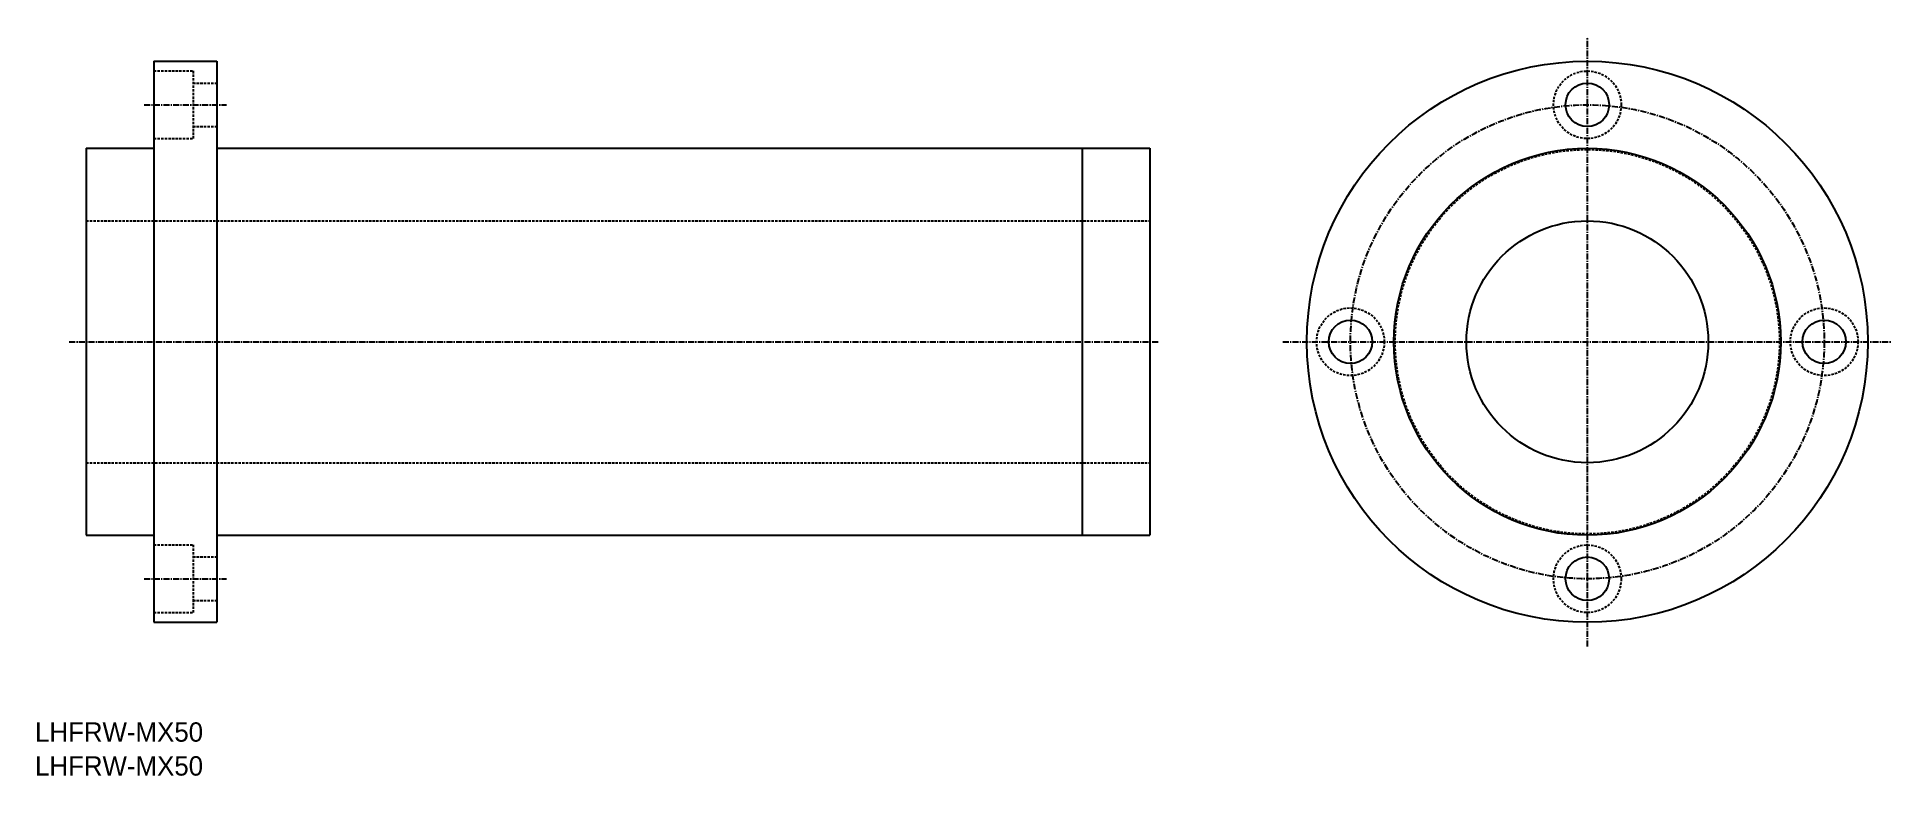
# Model space of a CAD drawing. Extents: x 350 to 734, y -279 to -126.
import ezdxf

# ---------------------------------------------------------------- set-up
doc = ezdxf.new("R2010")
doc.units = 0
doc.linetypes.add('CENTER', pattern=[2, 1.25, -0.25, 0.25, -0.25])
doc.linetypes.add('DASHED', pattern=[0.75, 0.5, -0.25])
doc.layers.get('0').update_dxf_attribs({"linetype": 'CONTINUOUS'})
doc.layers.add('CENTER', color=1, linetype='CENTER')

msp = doc.modelspace()

# ---------------------------------------------------------------- linework, layer by layer
at = {"color": 7, "linetype": 'CONTINUOUS'}
for p, q in [((374.29, -130.83), (387.29, -130.83)), ((374.29, -130.83), (374.29, -246.83)), ((387.29, -130.83), (387.29, -246.83)), ((360.29, -148.83), (374.29, -148.83)), ((360.29, -148.83), (360.29, -228.83)), ((387.29, -148.83), (580.29, -148.83)), ((566.29, -148.83), (566.29, -228.83)), ((580.29, -148.83), (580.29, -228.83)), ((360.29, -228.83), (374.29, -228.83)), ((387.29, -228.83), (580.29, -228.83)), ((374.29, -246.83), (387.29, -246.83))]:
    msp.add_line(p, q, dxfattribs=at)
at = {"color": 3, "linetype": 'DASHED'}
for p, q in [((374.29, -132.83), (382.39, -132.83)), ((382.39, -132.83), (382.39, -146.83)), ((382.39, -135.33), (387.29, -135.33)), ((382.39, -144.33), (387.29, -144.33)), ((374.29, -146.83), (382.39, -146.83)), ((360.29, -163.83), (580.29, -163.83)), ((360.29, -213.83), (580.29, -213.83)), ((374.29, -230.83), (382.39, -230.83)), ((382.39, -230.83), (382.39, -244.83)), ((382.39, -233.33), (387.29, -233.33)), ((374.29, -244.83), (382.39, -244.83)), ((382.39, -242.33), (387.29, -242.33))]:
    msp.add_line(p, q, dxfattribs=at)
at = {"color": 7, "linetype": 'CONTINUOUS'}
for centre, radius in [((670.81, -188.83), 58), ((670.81, -139.83), 4.5), ((670.81, -188.83), 40), ((670.81, -188.83), 25), ((621.81, -188.83), 4.5), ((719.81, -188.83), 4.5), ((670.81, -237.83), 4.5)]:
    msp.add_circle(centre, radius, dxfattribs=at)
at = {"color": 3, "linetype": 'DASHED'}
for centre, radius in [((670.81, -139.83), 7), ((670.81, -188.83), 39.75), ((621.81, -188.83), 7), ((719.81, -188.83), 7), ((670.81, -237.83), 7)]:
    msp.add_circle(centre, radius, dxfattribs=at)
at = {"layer": 'CENTER', "color": 1, "linetype": 'CENTER'}
for p, q in [((670.81, -251.83), (670.81, -125.83)), ((372.29, -139.83), (389.29, -139.83)), ((356.79, -188.83), (582.29, -188.83)), ((607.81, -188.83), (733.81, -188.83)), ((372.29, -237.83), (389.29, -237.83))]:
    msp.add_line(p, q, dxfattribs=at)
msp.add_circle((670.81, -188.83), 49, dxfattribs=at)

# ---------------------------------------------------------------- texts
at = {"color": 7, "linetype": 'CONTINUOUS'}
for p in [(349.7, -271.52), (349.7, -278.53)]:
    msp.add_text('LHFRW-MX50', height=4, dxfattribs=at).set_placement(p)

doc.saveas('drawing.dxf')
